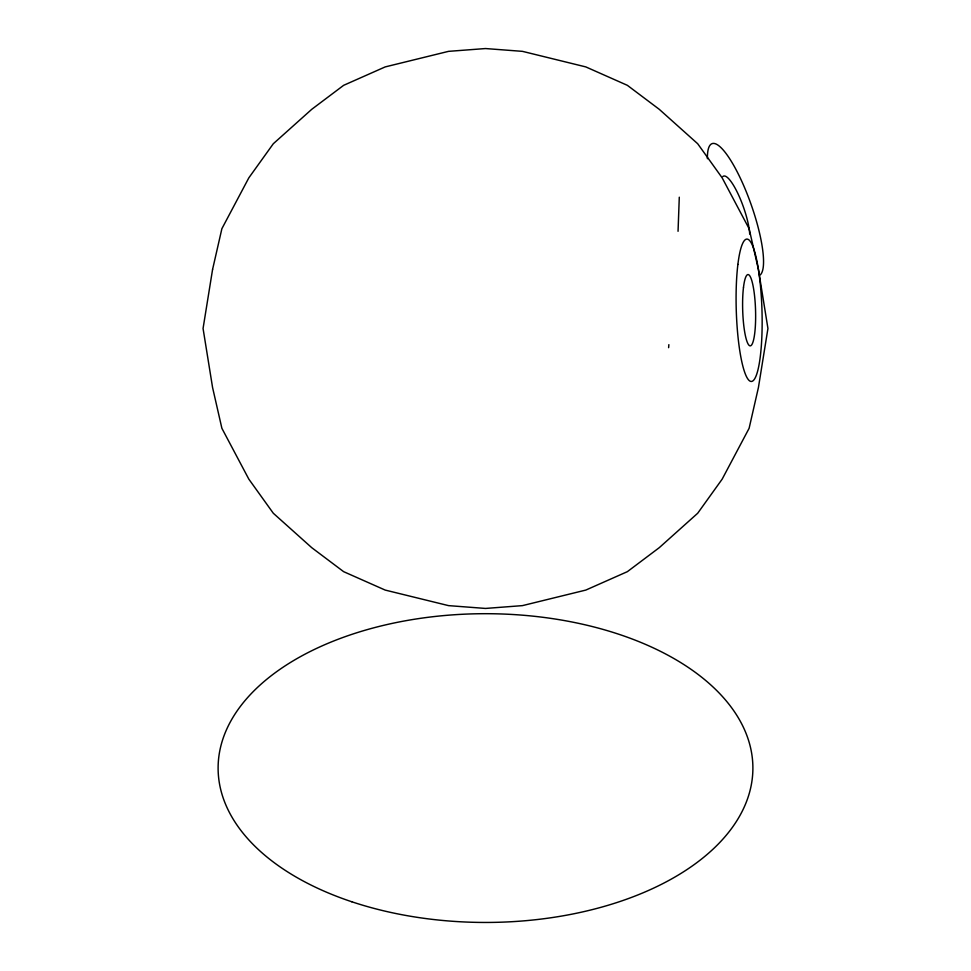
<?xml version="1.0" encoding="UTF-8"?>
<svg xmlns="http://www.w3.org/2000/svg" width="971" height="971" viewBox="0 0 971 971"><rect width="100%" height="100%" fill="white"/><g stroke="black" fill="none" stroke-linecap="round" stroke-linejoin="round"><path stroke-width="1.46" d="M678.049 231.304L679.287 197.198M668.618 347.679L668.861 344.656M722.837 176.576A35.624 8.375 70.5 0 1 738.251 194.297A35.624 8.375 70.5 0 1 749.709 234.06M707.41 158.71A70.046 16.471 70.5 0 1 742.099 182.002A70.046 16.471 70.5 0 1 760.135 274.987M212.576 269.465L203.06 328.489L212.576 387.526L221.886 428.308L248.831 479.14L273.312 513.258L311.752 547.68L343.637 571.664L385.184 590.077L448.541 605.625L485.5 608.441L522.459 605.625L585.816 590.077L627.363 571.664L659.248 547.68L697.688 513.258L722.169 479.14L749.114 428.308L758.424 387.526L767.94 328.489L758.424 269.465L749.114 228.683L722.169 177.851L697.688 143.732L659.248 109.31L627.363 85.327L585.816 66.914L522.459 51.354L485.5 48.55L448.541 51.354L385.184 66.914L343.637 85.327L311.752 109.31L273.312 143.732L248.831 177.851L221.886 228.683L212.576 269.465M351.805 901.768A267.389 154.377 0 0 0 752.889 768.073A267.389 154.377 0 0 0 351.805 634.379A267.389 154.377 0 0 0 351.805 901.768M743.495 287.331A35.624 6.421 88.2 0 0 749.066 345.3A35.624 6.421 88.2 0 0 754.795 298.109A35.624 6.421 88.2 0 0 743.495 287.331M737.887 264.415A71.247 12.854 88.2 0 0 749.005 380.365A71.247 12.854 88.2 0 0 760.463 285.959A71.247 12.854 88.2 0 0 737.887 264.415"/></g></svg>
